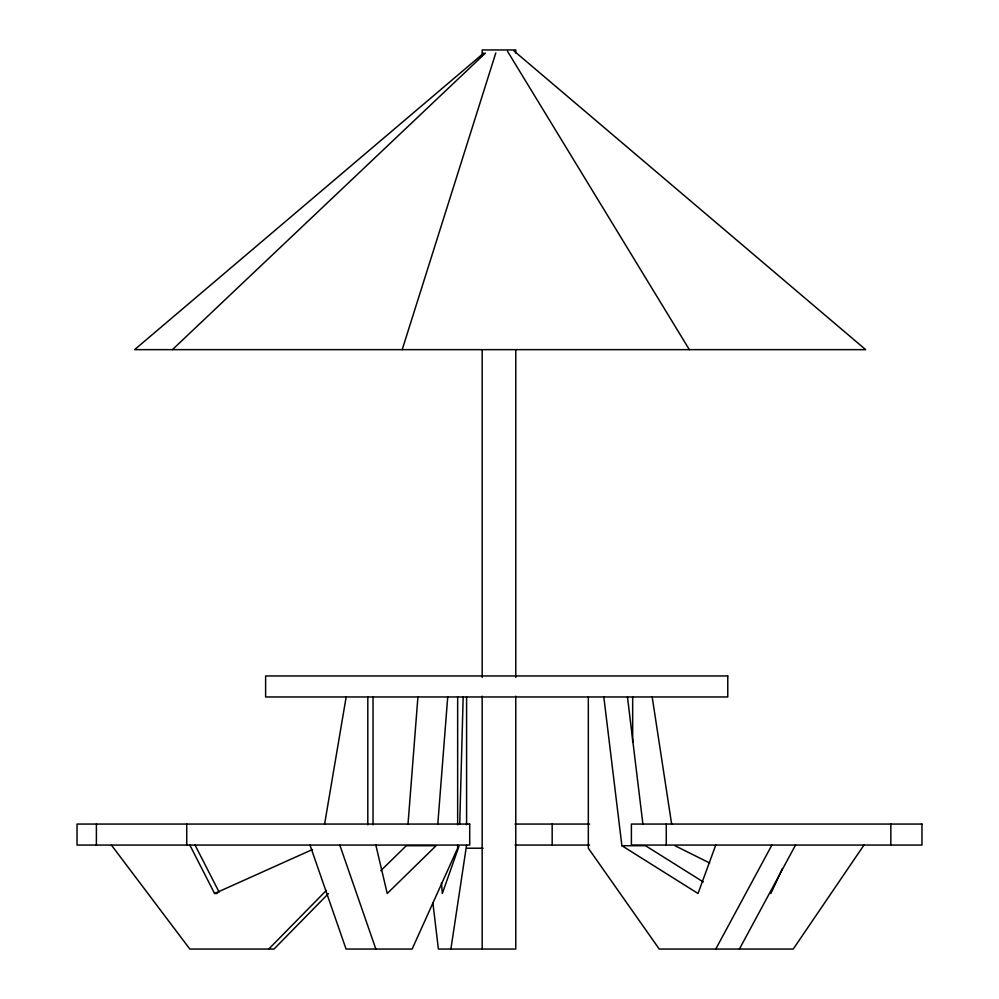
<?xml version="1.0" encoding="UTF-8"?>
<svg xmlns="http://www.w3.org/2000/svg" width="999" height="999" viewBox="0 0 999 999"><rect width="100%" height="100%" fill="white"/><g stroke="black" fill="none" stroke-linecap="round" stroke-linejoin="round"><path stroke-width="1.5" d="M459.74 824.013L463.161 696.965M408.017 824.013L417.919 696.965M437.799 824.013L447.714 696.965M450.899 949.05L466.583 845.092M324.575 824.237L346.166 696.965M402.197 349.65L495.804 52.922M459.165 845.703L442.32 893.493L441.458 882.904M715.759 845.067L698.026 893.493L621.89 845.703L603.821 696.965M770.891 893.493L782.379 868.593M715.759 949.05L771.89 845.067M739.397 949.05L795.529 845.067M863.973 845.067L793.231 949.05L659.24 949.05L588.324 848.213L588.324 696.965M268.756 949.05L326.448 890.321M328.409 893.643L273.988 949.05L189.822 949.05L111.401 845.067M380.769 870.691L406.318 845.703L436.113 845.703L387.225 893.493L375.849 845.067M172.415 349.65L485.377 53.159M483.891 52.972L134.615 349.65L865.658 349.65L514.01 50.961M189.822 845.067L214.585 893.493L312.425 849.537M515.047 824.063L589.61 824.063M515.047 845.067L589.61 845.067M621.89 845.703L645.529 845.703L703.284 881.955M466.583 848.213L483.091 848.213M214.585 893.493L217.195 893.493M674.949 845.703L709.715 863.024M507.517 51.286L689.347 349.65M195.055 845.067L219.106 892.107M339.797 845.067L375.849 949.05M310.015 845.067L346.054 949.05L412.125 949.05L457.654 848.213L457.654 845.092M652.185 696.965L671.665 824.237M627.459 696.965L642.894 824.013M432.917 903.171L438.399 949.05L515.771 949.05L515.771 696.178M890.833 824.063L890.833 845.067M666.271 824.063L666.271 845.067M632.667 696.965L632.667 742.182M552.172 824.063L552.172 845.067M515.771 53.072L515.771 49.95L482.167 49.95L482.167 56.194M515.771 349.65L515.771 677.447M482.167 349.65L482.167 677.447M482.167 696.178L482.167 949.05M466.583 696.965L466.583 824.824M457.654 696.965L457.654 824.824M373.039 696.965L373.039 824.824M367.807 696.965L367.807 824.824M186.738 824.063L186.738 845.067M96.391 824.063L96.391 845.067M727.771 675.961L265.622 675.961L265.622 696.965L727.771 696.965L727.771 675.961M469.705 824.063L77.035 824.063L77.035 845.067L469.705 845.067L469.705 824.063M921.965 824.063L631.393 824.063L631.393 845.067L921.965 845.067L921.965 824.063"/></g></svg>
